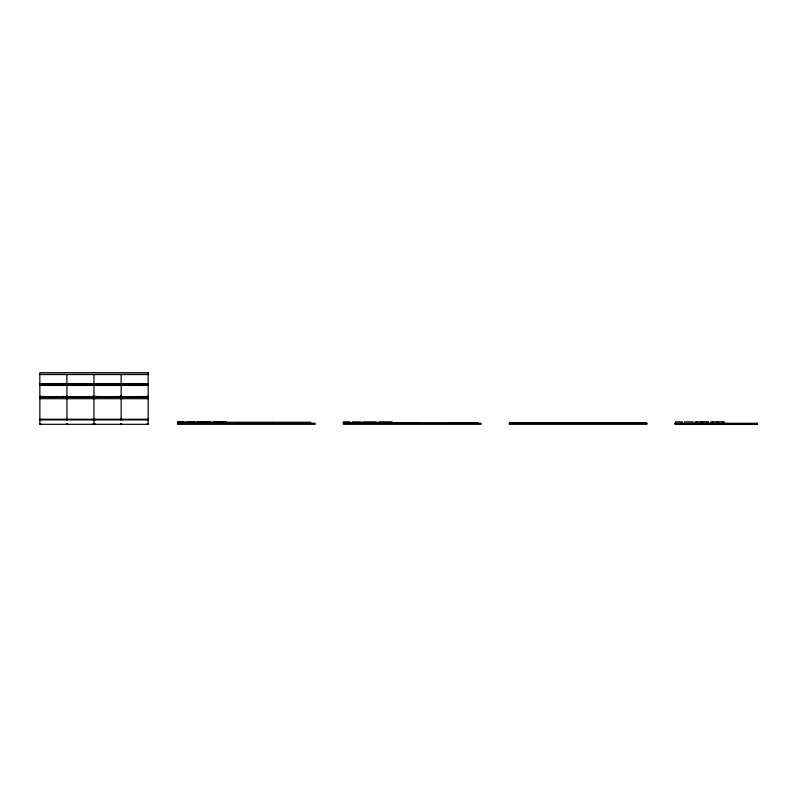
<?xml version="1.0" encoding="UTF-8"?>
<svg xmlns="http://www.w3.org/2000/svg" width="797" height="797" viewBox="0 0 797 797"><rect width="100%" height="100%" fill="white"/><g stroke="black" fill="none" stroke-linecap="round" stroke-linejoin="round"><path stroke-width="1.2" d="M39.85 374.381L148.172 374.381M39.91 374.55L148.112 374.55M39.91 383.636L148.112 383.636M39.91 383.915L148.112 383.915M39.91 384.024L148.112 384.024M39.91 385.439L148.112 385.439M39.91 396.896L148.112 396.896M39.91 397.175L148.112 397.175M39.91 397.285L148.112 397.285M39.91 398.699L148.112 398.699M39.85 419.232L148.172 419.232M39.85 419.909L148.172 419.909M184.157 421.862L177.512 421.862L177.512 424.313L315.174 424.313L315.174 423.297L177.512 423.297M186.349 421.862L195.225 421.862M197.148 421.862L210.468 421.862L210.468 423.297M212.889 421.862L226.209 421.862M350.022 421.862L343.377 421.862L343.377 424.313L481.039 424.313L481.039 423.297L343.377 423.297M352.543 421.862L360.951 421.862M363.014 421.862L376.343 421.862M378.754 421.862L392.084 421.862L392.084 423.297M684.374 421.862L693.251 421.862M417.229 422.958L447.306 422.958M447.864 422.958L477.941 422.619L477.941 423.297M675.119 423.576L702.087 423.576M702.645 423.576L729.614 423.576M730.182 423.576L757.15 423.576M39.85 423.745L40.866 423.745M66.42 423.745L67.436 423.745M93 423.745L95.022 423.745M120.586 423.745L121.602 423.745M147.156 423.745L148.172 423.745M675.119 424.143L702.087 424.143M702.645 424.143L729.614 424.143M730.182 424.143L757.15 424.143M724.234 423.297L724.234 421.862L710.904 421.862L710.904 423.297M722.51 421.862L722.51 423.297M716.712 421.862L716.712 423.297M712.628 421.862L712.628 423.297M708.493 423.297L708.493 421.862L695.163 421.862L695.163 423.297M706.77 421.862L706.77 423.297M702.685 421.862L702.645 424.313L729.614 424.313L729.614 423.297L675.119 423.297L675.119 424.313L702.087 424.313L702.087 423.297M700.971 421.862L700.971 423.297M696.887 421.862L696.887 423.297M682.172 423.297L682.172 421.862L675.527 421.862L675.527 423.297M646.347 423.297L646.347 422.619L509.811 422.619L509.811 423.297M643.129 422.619L643.129 423.297M642.79 422.619L642.79 423.297M619.598 422.619L619.598 423.297M619.269 422.619L619.269 423.297M618.701 422.619L618.701 423.297M564.535 422.619L564.535 423.297M563.977 422.619L563.977 423.297M510.15 422.619L510.15 423.297M448.203 422.958L447.864 423.297M447.306 423.297L446.968 422.958M417.568 422.958L417.229 423.297M416.672 423.297L416.672 422.619L392.801 422.619L392.801 423.297M392.234 423.297L392.234 422.619L368.373 422.619L368.373 423.297M367.806 423.297L367.806 422.619L343.945 422.619L343.945 423.297M310.661 423.297L310.661 422.28L277.934 422.28L277.934 423.297M305.749 422.28L305.749 423.297M277.366 423.297L277.366 422.28L244.649 422.28L244.649 423.297M272.464 422.28L272.464 423.297M244.081 423.297L244.081 422.28L211.364 422.28L211.364 423.297M239.18 422.28L239.18 423.297M210.797 423.297L210.797 422.28L178.07 422.28L178.07 423.297M205.885 422.28L205.885 423.297M147.694 423.745L147.694 424.313M147.156 395.92L147.156 398.37M147.156 419.232L147.156 419.909M143.998 396.268L143.998 397.175M124.76 396.268L124.76 397.175M121.602 395.92L121.602 398.37M121.602 419.232L121.602 419.909M121.144 374.55L121.144 419.232M120.586 395.92L120.586 398.37M120.586 419.232L120.586 419.909M117.428 396.268L117.428 397.175M98.19 396.268L98.19 397.175M95.022 395.92L95.022 398.37M95.022 419.232L95.022 419.909M94.494 423.745L94.494 424.313M93.956 374.55L93.956 419.232M94.016 419.909L94.016 424.313M93.528 423.745L93.528 424.313M93 395.92L93 398.37M93 419.232L93 419.909M89.832 396.268L89.832 397.175M70.594 396.268L70.594 397.175M67.436 395.92L67.436 398.37M67.436 419.232L67.436 419.909M66.878 374.55L66.988 419.232M66.42 395.92L66.42 398.37M66.42 419.232L66.42 419.909M63.262 396.268L63.262 397.175M44.024 396.268L44.024 397.175M40.866 395.92L40.866 398.37M40.866 419.232L40.866 419.909M40.328 423.745L40.328 424.313M148.172 372.687L39.85 372.687L39.85 424.313L148.172 424.313L148.172 372.687M646.905 423.297L509.253 423.297L509.253 424.313L646.905 424.313L646.905 423.297M757.15 423.297L730.182 423.297L730.182 424.313L757.15 424.313L757.15 423.297M718.426 423.297L718.426 421.862L718.396 423.297"/></g></svg>
